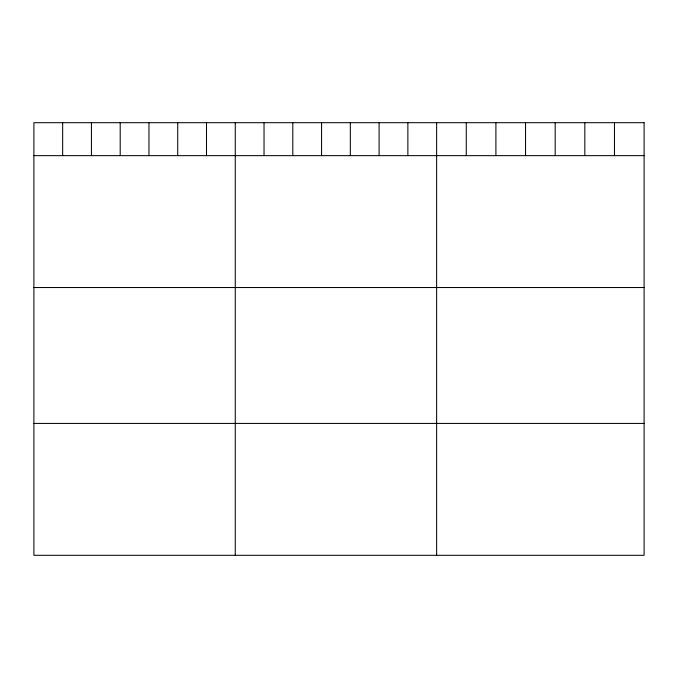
<?xml version="1.0" encoding="UTF-8"?>
<svg xmlns="http://www.w3.org/2000/svg" width="678" height="678" viewBox="0 0 678 678"><rect width="100%" height="100%" fill="white"/><g stroke="black" fill="none" stroke-linecap="round" stroke-linejoin="round"><path stroke-width="1.02" d="M33.9 155.643L644.1 155.643M33.9 287.531L644.1 287.531M33.9 423.419L644.1 423.419M614.463 122.693L614.463 155.643M584.826 122.693L584.826 155.643M555.189 122.693L555.189 155.643M525.543 122.693L525.543 155.643M495.906 122.693L495.906 155.643M466.269 122.693L466.269 155.643M436.632 122.693L436.632 555.307M407.868 122.693L407.868 155.643M379.095 122.693L379.095 155.643M350.331 122.693L350.331 155.643M321.567 122.693L321.567 155.643M292.803 122.693L292.803 155.643M264.03 122.693L264.03 155.643M235.266 122.693L235.266 555.307M206.502 122.693L206.502 155.643M177.729 122.693L177.729 155.643M148.965 122.693L148.965 155.643M120.201 122.693L120.201 155.643M91.437 122.693L91.437 155.643M62.664 122.693L62.664 155.643M644.1 122.693L33.9 122.693L33.9 555.307L644.1 555.307L644.1 122.693"/></g></svg>
